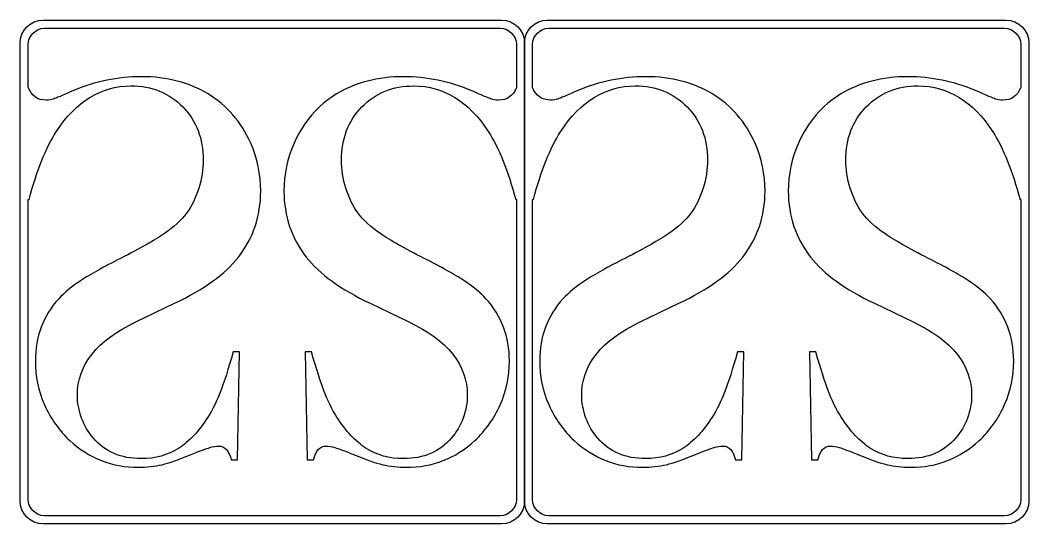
# Model space of a CAD drawing. Header units: centimetres. Extents: x -6 to 6, y -11 to 11.
# Drawn here: x -6 to -2, y -11 to -9 of the extents above; entities that cross this region are included whole.
import ezdxf

# ---------------------------------------------------------------- set-up
doc = ezdxf.new("R2010")
doc.units = ezdxf.units.CM
doc.header["$MEASUREMENT"] = 0
doc.layers.add('layer 1', color=7, linetype='Continuous')

msp = doc.modelspace()

# ---------------------------------------------------------------- linework, layer by layer
at = {"layer": 'layer 1', "color": 242}
for points, knots in [([(-5.9094, -11.00027), (-5.9094, -11.00027), (-4.09062, -11.00027), (-4.09062, -11.00027), (-4.09062, -11.00027), (-4.04079, -11.00027), (-4.00001, -10.95948), (-4.00001, -10.90965), (-4.00001, -10.90965), (-4.00001, -10.90965), (-4.00002, -9.09089), (-4.00002, -9.09089), (-4.00002, -9.09089), (-4.00002, -9.04104), (-4.04079, -9.00026), (-4.09062, -9.00026), (-4.09062, -9.00026), (-4.09062, -9.00026), (-5.9094, -9.00026), (-5.9094, -9.00026), (-5.9094, -9.00026), (-5.95924, -9.00026), (-6.00001, -9.04104), (-6.00001, -9.09087), (-6.00001, -9.09087), (-6.00001, -9.09087), (-6.00002, -10.90967), (-6.00002, -10.90967), (-6.00002, -10.90967), (-6.00002, -10.9595), (-5.95923, -11.00026), (-5.9094, -11.00027)], [0, 0, 0, 0, 0.1111111, 0.1111111, 0.1111111, 0.1111111, 0.2222222, 0.2222222, 0.2222222, 0.2222222, 0.3333333, 0.3333333, 0.3333333, 0.3333333, 0.4444444, 0.4444444, 0.4444444, 0.4444444, 0.5555556, 0.5555556, 0.5555556, 0.5555556, 0.6666667, 0.6666667, 0.6666667, 0.6666667, 0.7777778, 0.7777778, 0.7777778, 0.7777778, 1, 1, 1, 1]), ([(-4.03228, -9.71249), (-4.03228, -9.71249), (-4.03493, -9.71253), (-4.03493, -9.71253), (-4.03493, -9.71253), (-4.06519, -9.59855), (-4.10133, -9.50891), (-4.14302, -9.44325), (-4.14302, -9.44325), (-4.2216, -9.32189), (-4.32045, -9.26139), (-4.43923, -9.26139), (-4.43923, -9.26139), (-4.52223, -9.26141), (-4.59085, -9.28905), (-4.6447, -9.34476), (-4.6447, -9.34476), (-4.69893, -9.40009), (-4.72586, -9.47054), (-4.72586, -9.55576), (-4.72586, -9.55576), (-4.72586, -9.59228), (-4.71996, -9.6299), (-4.70815, -9.6679), (-4.70815, -9.6679), (-4.69599, -9.70626), (-4.68012, -9.73909), (-4.65983, -9.76639), (-4.65983, -9.76639), (-4.63917, -9.79481), (-4.60966, -9.82172), (-4.57166, -9.84754), (-4.57166, -9.84754), (-4.53404, -9.87375), (-4.47613, -9.90657), (-4.39829, -9.94604), (-4.39829, -9.94604), (-4.33006, -9.98072), (-4.27729, -10.00986), (-4.24114, -10.03383), (-4.24114, -10.03383), (-4.20462, -10.05744), (-4.17548, -10.08179), (-4.15298, -10.10614), (-4.15298, -10.10614), (-4.09102, -10.17402), (-4.06002, -10.25664), (-4.06002, -10.35365), (-4.06002, -10.35365), (-4.06002, -10.41379), (-4.07219, -10.47133), (-4.09617, -10.52703), (-4.09617, -10.52703), (-4.12053, -10.58237), (-4.15409, -10.62995), (-4.19725, -10.66979), (-4.19725, -10.66979), (-4.2736, -10.74026), (-4.36398, -10.77566), (-4.46838, -10.77566), (-4.46838, -10.77566), (-4.50232, -10.77566), (-4.53367, -10.77233), (-4.56244, -10.76533), (-4.56244, -10.76533), (-4.59122, -10.7587), (-4.62995, -10.74504), (-4.6779, -10.72475), (-4.6779, -10.72475), (-4.71405, -10.71038), (-4.7384, -10.70114), (-4.75168, -10.69745), (-4.75168, -10.69745), (-4.7646, -10.69341), (-4.77603, -10.69155), (-4.78598, -10.69155), (-4.78598, -10.69155), (-4.81145, -10.69157), (-4.82841, -10.70963), (-4.83689, -10.74652), (-4.83689, -10.74652), (-4.83689, -10.74652), (-4.86161, -10.74653), (-4.86161, -10.74653), (-4.86161, -10.74653), (-4.86161, -10.74653), (-4.86935, -10.31751), (-4.86935, -10.31751), (-4.86935, -10.31751), (-4.86935, -10.31751), (-4.84465, -10.31751), (-4.84465, -10.31751), (-4.84465, -10.31751), (-4.8251, -10.38611), (-4.80848, -10.43849), (-4.79447, -10.47465), (-4.79447, -10.47465), (-4.78045, -10.51119), (-4.76348, -10.5451), (-4.7443, -10.57609), (-4.7443, -10.57609), (-4.70889, -10.63217), (-4.67015, -10.67385), (-4.62737, -10.70077), (-4.62737, -10.70077), (-4.58494, -10.7277), (-4.53588, -10.74135), (-4.48055, -10.74135), (-4.48055, -10.74135), (-4.40014, -10.74135), (-4.33631, -10.71406), (-4.28947, -10.65909), (-4.28947, -10.65909), (-4.26992, -10.6366), (-4.25479, -10.6104), (-4.24336, -10.58015), (-4.24336, -10.58015), (-4.2323, -10.5499), (-4.22675, -10.51965), (-4.22675, -10.4894), (-4.22675, -10.4894), (-4.22675, -10.36879), (-4.30422, -10.27176), (-4.45916, -10.19835), (-4.45916, -10.19835), (-4.45916, -10.19835), (-4.6115, -10.12459), (-4.6115, -10.12459), (-4.6115, -10.12459), (-4.72882, -10.06925), (-4.81328, -10.00801), (-4.8653, -9.94087), (-4.8653, -9.94087), (-4.92433, -9.86563), (-4.95383, -9.77856), (-4.95383, -9.67896), (-4.95383, -9.67896), (-4.95384, -9.61256), (-4.94055, -9.54911), (-4.91399, -9.48862), (-4.91399, -9.48862), (-4.87638, -9.40452), (-4.82029, -9.33923), (-4.74504, -9.29348), (-4.74504, -9.29348), (-4.67016, -9.24775), (-4.58199, -9.22487), (-4.48018, -9.22487), (-4.48018, -9.22487), (-4.38723, -9.22487), (-4.29795, -9.24331), (-4.212, -9.27983), (-4.212, -9.27983), (-4.16738, -9.29939), (-4.14081, -9.31045), (-4.13232, -9.3134), (-4.13232, -9.3134), (-4.12347, -9.31635), (-4.11388, -9.31783), (-4.10281, -9.31783), (-4.10281, -9.31783), (-4.06909, -9.31784), (-4.04534, -9.30106), (-4.03228, -9.26757), (-4.03228, -9.26757), (-4.03228, -9.26757), (-4.03228, -9.09682), (-4.03228, -9.09682), (-4.03228, -9.09682), (-4.03228, -9.06146), (-4.06121, -9.03253), (-4.09657, -9.03253), (-4.09657, -9.03253), (-4.09657, -9.03253), (-5.90346, -9.03255), (-5.90346, -9.03255), (-5.90346, -9.03255), (-5.93881, -9.03255), (-5.96774, -9.06146), (-5.96774, -9.09682), (-5.96774, -9.09682), (-5.96774, -9.09682), (-5.96774, -9.2672), (-5.96774, -9.2672), (-5.96774, -9.2672), (-5.95471, -9.30096), (-5.93093, -9.31783), (-5.89708, -9.31783), (-5.89708, -9.31783), (-5.88602, -9.31784), (-5.87643, -9.31635), (-5.86757, -9.3134), (-5.86757, -9.3134), (-5.85909, -9.31046), (-5.83253, -9.29938), (-5.78789, -9.27983), (-5.78789, -9.27983), (-5.70194, -9.24331), (-5.61267, -9.22487), (-5.51971, -9.22487), (-5.51971, -9.22487), (-5.4179, -9.22487), (-5.32974, -9.24774), (-5.25485, -9.29348), (-5.25485, -9.29348), (-5.17961, -9.33923), (-5.12353, -9.40452), (-5.08591, -9.48862), (-5.08591, -9.48862), (-5.05934, -9.54912), (-5.04606, -9.61256), (-5.04606, -9.67896), (-5.04606, -9.67896), (-5.04607, -9.77857), (-5.07558, -9.86562), (-5.1346, -9.94087), (-5.1346, -9.94087), (-5.18661, -10.00803), (-5.27109, -10.06924), (-5.38839, -10.12458), (-5.38839, -10.12458), (-5.38839, -10.12458), (-5.54074, -10.19837), (-5.54074, -10.19837), (-5.54074, -10.19837), (-5.69567, -10.27177), (-5.77314, -10.36878), (-5.77314, -10.4894), (-5.77314, -10.4894), (-5.77314, -10.51966), (-5.7676, -10.5499), (-5.75654, -10.58015), (-5.75654, -10.58015), (-5.7451, -10.6104), (-5.72997, -10.63659), (-5.71042, -10.65909), (-5.71042, -10.65909), (-5.66359, -10.71407), (-5.59976, -10.74135), (-5.51934, -10.74135), (-5.51934, -10.74135), (-5.46402, -10.74135), (-5.41495, -10.7277), (-5.37253, -10.70077), (-5.37253, -10.70077), (-5.32975, -10.67386), (-5.29101, -10.63216), (-5.25559, -10.57609), (-5.25559, -10.57609), (-5.23641, -10.54512), (-5.21944, -10.51117), (-5.20542, -10.47465), (-5.20542, -10.47465), (-5.19141, -10.4385), (-5.17481, -10.38611), (-5.15526, -10.31751), (-5.15526, -10.31751), (-5.15526, -10.31751), (-5.13054, -10.31751), (-5.13054, -10.31751), (-5.13054, -10.31751), (-5.13054, -10.31751), (-5.13829, -10.74653), (-5.13829, -10.74653), (-5.13829, -10.74653), (-5.13829, -10.74653), (-5.16301, -10.74653), (-5.16301, -10.74653), (-5.16301, -10.74653), (-5.17148, -10.70964), (-5.18845, -10.69155), (-5.21391, -10.69155), (-5.21391, -10.69155), (-5.22387, -10.69157), (-5.2353, -10.6934), (-5.24821, -10.69745), (-5.24821, -10.69745), (-5.26149, -10.70115), (-5.28584, -10.71037), (-5.32199, -10.72475), (-5.32199, -10.72475), (-5.36995, -10.74504), (-5.40868, -10.75869), (-5.43745, -10.76533), (-5.43745, -10.76533), (-5.46622, -10.77235), (-5.49758, -10.77566), (-5.53152, -10.77566), (-5.53152, -10.77566), (-5.63591, -10.77566), (-5.72629, -10.74025), (-5.80265, -10.66979), (-5.80265, -10.66979), (-5.8458, -10.62995), (-5.87937, -10.58236), (-5.90372, -10.52703), (-5.90372, -10.52703), (-5.92771, -10.47134), (-5.93987, -10.41378), (-5.93987, -10.35365), (-5.93987, -10.35365), (-5.93987, -10.25665), (-5.90889, -10.17401), (-5.84691, -10.10614), (-5.84691, -10.10614), (-5.82441, -10.08181), (-5.79527, -10.05744), (-5.75875, -10.03383), (-5.75875, -10.03383), (-5.7226, -10.00987), (-5.66985, -9.98071), (-5.6016, -9.94604), (-5.6016, -9.94604), (-5.52378, -9.90659), (-5.46586, -9.87373), (-5.42823, -9.84754), (-5.42823, -9.84754), (-5.39024, -9.82173), (-5.36072, -9.7948), (-5.34006, -9.76639), (-5.34006, -9.76639), (-5.31978, -9.73911), (-5.30392, -9.70626), (-5.29174, -9.6679), (-5.29174, -9.6679), (-5.27995, -9.62991), (-5.27404, -9.59228), (-5.27404, -9.55576), (-5.27404, -9.55576), (-5.27404, -9.47056), (-5.30097, -9.40009), (-5.35519, -9.34476), (-5.35519, -9.34476), (-5.40904, -9.28905), (-5.47766, -9.26139), (-5.56066, -9.26139), (-5.56066, -9.26139), (-5.67944, -9.26141), (-5.7783, -9.32188), (-5.85687, -9.44325), (-5.85687, -9.44325), (-5.89857, -9.50892), (-5.9347, -9.59855), (-5.96496, -9.71253), (-5.96496, -9.71253), (-5.96496, -9.71253), (-5.96774, -9.71249), (-5.96774, -9.71249), (-5.96774, -9.71249), (-5.96774, -9.71249), (-5.96774, -10.90372), (-5.96774, -10.90372), (-5.96774, -10.90372), (-5.96774, -10.93908), (-5.93881, -10.96799), (-5.90345, -10.96799), (-5.90345, -10.96799), (-5.90345, -10.96799), (-4.09658, -10.96801), (-4.09658, -10.96801), (-4.09658, -10.96801), (-4.06121, -10.96801), (-4.03228, -10.93906), (-4.03228, -10.9037), (-4.03228, -10.9037), (-4.03228, -10.9037), (-4.03228, -9.71249), (-4.03228, -9.71249)], [0, 0, 0, 0, 0.0107527, 0.0107527, 0.0107527, 0.0107527, 0.0215054, 0.0215054, 0.0215054, 0.0215054, 0.0322581, 0.0322581, 0.0322581, 0.0322581, 0.0430108, 0.0430108, 0.0430108, 0.0430108, 0.0537634, 0.0537634, 0.0537634, 0.0537634, 0.0645161, 0.0645161, 0.0645161, 0.0645161, 0.0752688, 0.0752688, 0.0752688, 0.0752688, 0.0860215, 0.0860215, 0.0860215, 0.0860215, 0.0967742, 0.0967742, 0.0967742, 0.0967742, 0.1075269, 0.1075269, 0.1075269, 0.1075269, 0.1182796, 0.1182796, 0.1182796, 0.1182796, 0.1290323, 0.1290323, 0.1290323, 0.1290323, 0.1397849, 0.1397849, 0.1397849, 0.1397849, 0.1505376, 0.1505376, 0.1505376, 0.1505376, 0.1612903, 0.1612903, 0.1612903, 0.1612903, 0.172043, 0.172043, 0.172043, 0.172043, 0.1827957, 0.1827957, 0.1827957, 0.1827957, 0.1935484, 0.1935484, 0.1935484, 0.1935484, 0.2043011, 0.2043011, 0.2043011, 0.2043011, 0.2150538, 0.2150538, 0.2150538, 0.2150538, 0.2258065, 0.2258065, 0.2258065, 0.2258065, 0.2365591, 0.2365591, 0.2365591, 0.2365591, 0.2473118, 0.2473118, 0.2473118, 0.2473118, 0.2580645, 0.2580645, 0.2580645, 0.2580645, 0.2688172, 0.2688172, 0.2688172, 0.2688172, 0.2795699, 0.2795699, 0.2795699, 0.2795699, 0.2903226, 0.2903226, 0.2903226, 0.2903226, 0.3010753, 0.3010753, 0.3010753, 0.3010753, 0.311828, 0.311828, 0.311828, 0.311828, 0.3225806, 0.3225806, 0.3225806, 0.3225806, 0.3333333, 0.3333333, 0.3333333, 0.3333333, 0.344086, 0.344086, 0.344086, 0.344086, 0.3548387, 0.3548387, 0.3548387, 0.3548387, 0.3655914, 0.3655914, 0.3655914, 0.3655914, 0.3763441, 0.3763441, 0.3763441, 0.3763441, 0.3870968, 0.3870968, 0.3870968, 0.3870968, 0.3978495, 0.3978495, 0.3978495, 0.3978495, 0.4086022, 0.4086022, 0.4086022, 0.4086022, 0.4193548, 0.4193548, 0.4193548, 0.4193548, 0.4301075, 0.4301075, 0.4301075, 0.4301075, 0.4408602, 0.4408602, 0.4408602, 0.4408602, 0.4516129, 0.4516129, 0.4516129, 0.4516129, 0.4623656, 0.4623656, 0.4623656, 0.4623656, 0.4731183, 0.4731183, 0.4731183, 0.4731183, 0.483871, 0.483871, 0.483871, 0.483871, 0.4946237, 0.4946237, 0.4946237, 0.4946237, 0.5053763, 0.5053763, 0.5053763, 0.5053763, 0.516129, 0.516129, 0.516129, 0.516129, 0.5268817, 0.5268817, 0.5268817, 0.5268817, 0.5376344, 0.5376344, 0.5376344, 0.5376344, 0.5483871, 0.5483871, 0.5483871, 0.5483871, 0.5591398, 0.5591398, 0.5591398, 0.5591398, 0.5698925, 0.5698925, 0.5698925, 0.5698925, 0.5806452, 0.5806452, 0.5806452, 0.5806452, 0.5913978, 0.5913978, 0.5913978, 0.5913978, 0.6021505, 0.6021505, 0.6021505, 0.6021505, 0.6129032, 0.6129032, 0.6129032, 0.6129032, 0.6236559, 0.6236559, 0.6236559, 0.6236559, 0.6344086, 0.6344086, 0.6344086, 0.6344086, 0.6451613, 0.6451613, 0.6451613, 0.6451613, 0.655914, 0.655914, 0.655914, 0.655914, 0.6666667, 0.6666667, 0.6666667, 0.6666667, 0.6774194, 0.6774194, 0.6774194, 0.6774194, 0.688172, 0.688172, 0.688172, 0.688172, 0.6989247, 0.6989247, 0.6989247, 0.6989247, 0.7096774, 0.7096774, 0.7096774, 0.7096774, 0.7204301, 0.7204301, 0.7204301, 0.7204301, 0.7311828, 0.7311828, 0.7311828, 0.7311828, 0.7419355, 0.7419355, 0.7419355, 0.7419355, 0.7526882, 0.7526882, 0.7526882, 0.7526882, 0.7634409, 0.7634409, 0.7634409, 0.7634409, 0.7741935, 0.7741935, 0.7741935, 0.7741935, 0.7849462, 0.7849462, 0.7849462, 0.7849462, 0.7956989, 0.7956989, 0.7956989, 0.7956989, 0.8064516, 0.8064516, 0.8064516, 0.8064516, 0.8172043, 0.8172043, 0.8172043, 0.8172043, 0.827957, 0.827957, 0.827957, 0.827957, 0.8387097, 0.8387097, 0.8387097, 0.8387097, 0.8494624, 0.8494624, 0.8494624, 0.8494624, 0.8602151, 0.8602151, 0.8602151, 0.8602151, 0.8709677, 0.8709677, 0.8709677, 0.8709677, 0.8817204, 0.8817204, 0.8817204, 0.8817204, 0.8924731, 0.8924731, 0.8924731, 0.8924731, 0.9032258, 0.9032258, 0.9032258, 0.9032258, 0.9139785, 0.9139785, 0.9139785, 0.9139785, 0.9247312, 0.9247312, 0.9247312, 0.9247312, 0.9354839, 0.9354839, 0.9354839, 0.9354839, 0.9462366, 0.9462366, 0.9462366, 0.9462366, 0.9569892, 0.9569892, 0.9569892, 0.9569892, 0.9677419, 0.9677419, 0.9677419, 0.9677419, 0.9784946, 0.9784946, 0.9784946, 0.9784946, 1, 1, 1, 1]), ([(-3.9094, -11.00025), (-3.9094, -11.00025), (-2.09061, -11.00025), (-2.09061, -11.00025), (-2.09061, -11.00025), (-2.04078, -11.00025), (-2, -10.95946), (-2, -10.90963), (-2, -10.90963), (-2, -10.90963), (-2, -9.09087), (-2, -9.09087), (-2, -9.09087), (-2, -9.04102), (-2.04078, -9.00024), (-2.09061, -9.00024), (-2.09061, -9.00024), (-2.09061, -9.00024), (-3.9094, -9.00024), (-3.9094, -9.00024), (-3.9094, -9.00024), (-3.95923, -9.00024), (-4, -9.04102), (-4, -9.09085), (-4, -9.09085), (-4, -9.09085), (-4.00001, -10.90965), (-4.00001, -10.90965), (-4.00001, -10.90965), (-4.00001, -10.95948), (-3.95922, -11.00024), (-3.9094, -11.00025)], [0, 0, 0, 0, 0.1111111, 0.1111111, 0.1111111, 0.1111111, 0.2222222, 0.2222222, 0.2222222, 0.2222222, 0.3333333, 0.3333333, 0.3333333, 0.3333333, 0.4444444, 0.4444444, 0.4444444, 0.4444444, 0.5555556, 0.5555556, 0.5555556, 0.5555556, 0.6666667, 0.6666667, 0.6666667, 0.6666667, 0.7777778, 0.7777778, 0.7777778, 0.7777778, 1, 1, 1, 1]), ([(-2.03227, -9.71247), (-2.03227, -9.71247), (-2.03492, -9.71251), (-2.03492, -9.71251), (-2.03492, -9.71251), (-2.06518, -9.59853), (-2.10132, -9.50889), (-2.14301, -9.44323), (-2.14301, -9.44323), (-2.2216, -9.32187), (-2.32044, -9.26137), (-2.43922, -9.26137), (-2.43922, -9.26137), (-2.52222, -9.26139), (-2.59084, -9.28903), (-2.64469, -9.34474), (-2.64469, -9.34474), (-2.69892, -9.40007), (-2.72585, -9.47052), (-2.72585, -9.55574), (-2.72585, -9.55574), (-2.72586, -9.59226), (-2.71995, -9.62988), (-2.70814, -9.66788), (-2.70814, -9.66788), (-2.69597, -9.70624), (-2.68011, -9.73907), (-2.65982, -9.76637), (-2.65982, -9.76637), (-2.63916, -9.79479), (-2.60965, -9.8217), (-2.57165, -9.84752), (-2.57165, -9.84752), (-2.53404, -9.87373), (-2.47612, -9.90655), (-2.39828, -9.94602), (-2.39828, -9.94602), (-2.33005, -9.9807), (-2.27728, -10.00984), (-2.24113, -10.03381), (-2.24113, -10.03381), (-2.20461, -10.05742), (-2.17547, -10.08177), (-2.15297, -10.10612), (-2.15297, -10.10612), (-2.09101, -10.174), (-2.06001, -10.25662), (-2.06001, -10.35363), (-2.06001, -10.35363), (-2.06001, -10.41377), (-2.07218, -10.47131), (-2.09616, -10.52701), (-2.09616, -10.52701), (-2.12051, -10.58235), (-2.15408, -10.62993), (-2.19724, -10.66977), (-2.19724, -10.66977), (-2.2736, -10.74024), (-2.36397, -10.77564), (-2.46837, -10.77564), (-2.46837, -10.77564), (-2.50232, -10.77564), (-2.53366, -10.77231), (-2.56243, -10.76531), (-2.56243, -10.76531), (-2.59122, -10.75868), (-2.62994, -10.74502), (-2.67789, -10.72473), (-2.67789, -10.72473), (-2.71404, -10.71036), (-2.73839, -10.70112), (-2.75167, -10.69743), (-2.75167, -10.69743), (-2.76458, -10.69339), (-2.77602, -10.69153), (-2.78597, -10.69153), (-2.78597, -10.69153), (-2.81143, -10.69155), (-2.8284, -10.70961), (-2.83688, -10.7465), (-2.83688, -10.7465), (-2.83688, -10.7465), (-2.86161, -10.74651), (-2.86161, -10.74651), (-2.86161, -10.74651), (-2.86161, -10.74651), (-2.86935, -10.31749), (-2.86935, -10.31749), (-2.86935, -10.31749), (-2.86935, -10.31749), (-2.84463, -10.31749), (-2.84463, -10.31749), (-2.84463, -10.31749), (-2.82509, -10.38609), (-2.80847, -10.43847), (-2.79446, -10.47463), (-2.79446, -10.47463), (-2.78045, -10.51117), (-2.76347, -10.54508), (-2.74429, -10.57607), (-2.74429, -10.57607), (-2.70888, -10.63215), (-2.67014, -10.67383), (-2.62736, -10.70075), (-2.62736, -10.70075), (-2.58494, -10.72768), (-2.53587, -10.74133), (-2.48054, -10.74133), (-2.48054, -10.74133), (-2.40012, -10.74133), (-2.3363, -10.71404), (-2.28946, -10.65907), (-2.28946, -10.65907), (-2.26992, -10.63658), (-2.25478, -10.61038), (-2.24335, -10.58013), (-2.24335, -10.58013), (-2.23228, -10.54988), (-2.22674, -10.51963), (-2.22674, -10.48938), (-2.22674, -10.48938), (-2.22675, -10.36877), (-2.30421, -10.27174), (-2.45915, -10.19833), (-2.45915, -10.19833), (-2.45915, -10.19833), (-2.6115, -10.12457), (-2.6115, -10.12457), (-2.6115, -10.12457), (-2.72881, -10.06923), (-2.81327, -10.00799), (-2.86529, -9.94085), (-2.86529, -9.94085), (-2.92432, -9.86561), (-2.95382, -9.77854), (-2.95382, -9.67894), (-2.95382, -9.67894), (-2.95382, -9.61254), (-2.94054, -9.54909), (-2.91398, -9.4886), (-2.91398, -9.4886), (-2.87636, -9.4045), (-2.82028, -9.33921), (-2.74503, -9.29346), (-2.74503, -9.29346), (-2.67015, -9.24773), (-2.58198, -9.22485), (-2.48017, -9.22485), (-2.48017, -9.22485), (-2.38721, -9.22485), (-2.29794, -9.24329), (-2.21199, -9.27981), (-2.21199, -9.27981), (-2.16737, -9.29937), (-2.1408, -9.31043), (-2.13231, -9.31338), (-2.13231, -9.31338), (-2.12346, -9.31633), (-2.11387, -9.31781), (-2.1028, -9.31781), (-2.1028, -9.31781), (-2.06908, -9.31782), (-2.04533, -9.30104), (-2.03227, -9.26755), (-2.03227, -9.26755), (-2.03227, -9.26755), (-2.03227, -9.0968), (-2.03227, -9.0968), (-2.03227, -9.0968), (-2.03227, -9.06144), (-2.0612, -9.03251), (-2.09656, -9.03251), (-2.09656, -9.03251), (-2.09656, -9.03251), (-3.90345, -9.03253), (-3.90345, -9.03253), (-3.90345, -9.03253), (-3.93881, -9.03253), (-3.96773, -9.06144), (-3.96773, -9.0968), (-3.96773, -9.0968), (-3.96773, -9.0968), (-3.96774, -9.26718), (-3.96774, -9.26718), (-3.96774, -9.26718), (-3.9547, -9.30094), (-3.93092, -9.31781), (-3.89707, -9.31781), (-3.89707, -9.31781), (-3.886, -9.31782), (-3.87642, -9.31633), (-3.86756, -9.31338), (-3.86756, -9.31338), (-3.85908, -9.31044), (-3.83252, -9.29936), (-3.78788, -9.27981), (-3.78788, -9.27981), (-3.70193, -9.24329), (-3.61266, -9.22485), (-3.5197, -9.22485), (-3.5197, -9.22485), (-3.4179, -9.22485), (-3.32973, -9.24772), (-3.25484, -9.29346), (-3.25484, -9.29346), (-3.1796, -9.33921), (-3.12352, -9.4045), (-3.0859, -9.4886), (-3.0859, -9.4886), (-3.05933, -9.5491), (-3.04605, -9.61254), (-3.04605, -9.67894), (-3.04605, -9.67894), (-3.04606, -9.77855), (-3.07557, -9.8656), (-3.13459, -9.94085), (-3.13459, -9.94085), (-3.1866, -10.00801), (-3.27108, -10.06922), (-3.38838, -10.12456), (-3.38838, -10.12456), (-3.38838, -10.12456), (-3.54073, -10.19835), (-3.54073, -10.19835), (-3.54073, -10.19835), (-3.69566, -10.27175), (-3.77313, -10.36876), (-3.77313, -10.48938), (-3.77313, -10.48938), (-3.77313, -10.51964), (-3.76759, -10.54988), (-3.75653, -10.58013), (-3.75653, -10.58013), (-3.74509, -10.61038), (-3.72996, -10.63657), (-3.71041, -10.65907), (-3.71041, -10.65907), (-3.66357, -10.71405), (-3.59975, -10.74133), (-3.51933, -10.74133), (-3.51933, -10.74133), (-3.46401, -10.74133), (-3.41494, -10.72768), (-3.37252, -10.70075), (-3.37252, -10.70075), (-3.32973, -10.67384), (-3.291, -10.63214), (-3.25558, -10.57607), (-3.25558, -10.57607), (-3.23641, -10.5451), (-3.21943, -10.51115), (-3.20541, -10.47463), (-3.20541, -10.47463), (-3.1914, -10.43848), (-3.1748, -10.38609), (-3.15525, -10.31749), (-3.15525, -10.31749), (-3.15525, -10.31749), (-3.13053, -10.31749), (-3.13053, -10.31749), (-3.13053, -10.31749), (-3.13053, -10.31749), (-3.13828, -10.74651), (-3.13828, -10.74651), (-3.13828, -10.74651), (-3.13828, -10.74651), (-3.163, -10.74651), (-3.163, -10.74651), (-3.163, -10.74651), (-3.17147, -10.70962), (-3.18844, -10.69153), (-3.2139, -10.69153), (-3.2139, -10.69153), (-3.22386, -10.69155), (-3.23529, -10.69338), (-3.2482, -10.69743), (-3.2482, -10.69743), (-3.26148, -10.70113), (-3.28583, -10.71035), (-3.32198, -10.72473), (-3.32198, -10.72473), (-3.36994, -10.74502), (-3.40867, -10.75867), (-3.43744, -10.76531), (-3.43744, -10.76531), (-3.46622, -10.77233), (-3.49757, -10.77564), (-3.53151, -10.77564), (-3.53151, -10.77564), (-3.6359, -10.77564), (-3.72628, -10.74023), (-3.80264, -10.66977), (-3.80264, -10.66977), (-3.84579, -10.62993), (-3.87936, -10.58234), (-3.90371, -10.52701), (-3.90371, -10.52701), (-3.9277, -10.47132), (-3.93986, -10.41376), (-3.93986, -10.35363), (-3.93986, -10.35363), (-3.93987, -10.25663), (-3.90888, -10.17399), (-3.8469, -10.10612), (-3.8469, -10.10612), (-3.82441, -10.08179), (-3.79526, -10.05742), (-3.75874, -10.03381), (-3.75874, -10.03381), (-3.72259, -10.00985), (-3.66984, -9.98069), (-3.60159, -9.94602), (-3.60159, -9.94602), (-3.52377, -9.90657), (-3.46585, -9.87371), (-3.42822, -9.84752), (-3.42822, -9.84752), (-3.39023, -9.82171), (-3.36071, -9.79478), (-3.34005, -9.76637), (-3.34005, -9.76637), (-3.31977, -9.73909), (-3.30391, -9.70624), (-3.29173, -9.66788), (-3.29173, -9.66788), (-3.27994, -9.62989), (-3.27403, -9.59226), (-3.27403, -9.55574), (-3.27403, -9.55574), (-3.27403, -9.47054), (-3.30096, -9.40007), (-3.35518, -9.34474), (-3.35518, -9.34474), (-3.40904, -9.28903), (-3.47765, -9.26137), (-3.56065, -9.26137), (-3.56065, -9.26137), (-3.67943, -9.26139), (-3.77829, -9.32186), (-3.85686, -9.44323), (-3.85686, -9.44323), (-3.89855, -9.5089), (-3.93469, -9.59853), (-3.96495, -9.71251), (-3.96495, -9.71251), (-3.96495, -9.71251), (-3.96774, -9.71247), (-3.96774, -9.71247), (-3.96774, -9.71247), (-3.96774, -9.71247), (-3.96774, -10.9037), (-3.96774, -10.9037), (-3.96774, -10.9037), (-3.96774, -10.93906), (-3.9388, -10.96797), (-3.90344, -10.96797), (-3.90344, -10.96797), (-3.90344, -10.96797), (-2.09656, -10.96799), (-2.09656, -10.96799), (-2.09656, -10.96799), (-2.0612, -10.96799), (-2.03227, -10.93904), (-2.03227, -10.90368), (-2.03227, -10.90368), (-2.03227, -10.90368), (-2.03227, -9.71247), (-2.03227, -9.71247)], [0, 0, 0, 0, 0.0107527, 0.0107527, 0.0107527, 0.0107527, 0.0215054, 0.0215054, 0.0215054, 0.0215054, 0.0322581, 0.0322581, 0.0322581, 0.0322581, 0.0430108, 0.0430108, 0.0430108, 0.0430108, 0.0537634, 0.0537634, 0.0537634, 0.0537634, 0.0645161, 0.0645161, 0.0645161, 0.0645161, 0.0752688, 0.0752688, 0.0752688, 0.0752688, 0.0860215, 0.0860215, 0.0860215, 0.0860215, 0.0967742, 0.0967742, 0.0967742, 0.0967742, 0.1075269, 0.1075269, 0.1075269, 0.1075269, 0.1182796, 0.1182796, 0.1182796, 0.1182796, 0.1290323, 0.1290323, 0.1290323, 0.1290323, 0.1397849, 0.1397849, 0.1397849, 0.1397849, 0.1505376, 0.1505376, 0.1505376, 0.1505376, 0.1612903, 0.1612903, 0.1612903, 0.1612903, 0.172043, 0.172043, 0.172043, 0.172043, 0.1827957, 0.1827957, 0.1827957, 0.1827957, 0.1935484, 0.1935484, 0.1935484, 0.1935484, 0.2043011, 0.2043011, 0.2043011, 0.2043011, 0.2150538, 0.2150538, 0.2150538, 0.2150538, 0.2258065, 0.2258065, 0.2258065, 0.2258065, 0.2365591, 0.2365591, 0.2365591, 0.2365591, 0.2473118, 0.2473118, 0.2473118, 0.2473118, 0.2580645, 0.2580645, 0.2580645, 0.2580645, 0.2688172, 0.2688172, 0.2688172, 0.2688172, 0.2795699, 0.2795699, 0.2795699, 0.2795699, 0.2903226, 0.2903226, 0.2903226, 0.2903226, 0.3010753, 0.3010753, 0.3010753, 0.3010753, 0.311828, 0.311828, 0.311828, 0.311828, 0.3225806, 0.3225806, 0.3225806, 0.3225806, 0.3333333, 0.3333333, 0.3333333, 0.3333333, 0.344086, 0.344086, 0.344086, 0.344086, 0.3548387, 0.3548387, 0.3548387, 0.3548387, 0.3655914, 0.3655914, 0.3655914, 0.3655914, 0.3763441, 0.3763441, 0.3763441, 0.3763441, 0.3870968, 0.3870968, 0.3870968, 0.3870968, 0.3978495, 0.3978495, 0.3978495, 0.3978495, 0.4086022, 0.4086022, 0.4086022, 0.4086022, 0.4193548, 0.4193548, 0.4193548, 0.4193548, 0.4301075, 0.4301075, 0.4301075, 0.4301075, 0.4408602, 0.4408602, 0.4408602, 0.4408602, 0.4516129, 0.4516129, 0.4516129, 0.4516129, 0.4623656, 0.4623656, 0.4623656, 0.4623656, 0.4731183, 0.4731183, 0.4731183, 0.4731183, 0.483871, 0.483871, 0.483871, 0.483871, 0.4946237, 0.4946237, 0.4946237, 0.4946237, 0.5053763, 0.5053763, 0.5053763, 0.5053763, 0.516129, 0.516129, 0.516129, 0.516129, 0.5268817, 0.5268817, 0.5268817, 0.5268817, 0.5376344, 0.5376344, 0.5376344, 0.5376344, 0.5483871, 0.5483871, 0.5483871, 0.5483871, 0.5591398, 0.5591398, 0.5591398, 0.5591398, 0.5698925, 0.5698925, 0.5698925, 0.5698925, 0.5806452, 0.5806452, 0.5806452, 0.5806452, 0.5913978, 0.5913978, 0.5913978, 0.5913978, 0.6021505, 0.6021505, 0.6021505, 0.6021505, 0.6129032, 0.6129032, 0.6129032, 0.6129032, 0.6236559, 0.6236559, 0.6236559, 0.6236559, 0.6344086, 0.6344086, 0.6344086, 0.6344086, 0.6451613, 0.6451613, 0.6451613, 0.6451613, 0.655914, 0.655914, 0.655914, 0.655914, 0.6666667, 0.6666667, 0.6666667, 0.6666667, 0.6774194, 0.6774194, 0.6774194, 0.6774194, 0.688172, 0.688172, 0.688172, 0.688172, 0.6989247, 0.6989247, 0.6989247, 0.6989247, 0.7096774, 0.7096774, 0.7096774, 0.7096774, 0.7204301, 0.7204301, 0.7204301, 0.7204301, 0.7311828, 0.7311828, 0.7311828, 0.7311828, 0.7419355, 0.7419355, 0.7419355, 0.7419355, 0.7526882, 0.7526882, 0.7526882, 0.7526882, 0.7634409, 0.7634409, 0.7634409, 0.7634409, 0.7741935, 0.7741935, 0.7741935, 0.7741935, 0.7849462, 0.7849462, 0.7849462, 0.7849462, 0.7956989, 0.7956989, 0.7956989, 0.7956989, 0.8064516, 0.8064516, 0.8064516, 0.8064516, 0.8172043, 0.8172043, 0.8172043, 0.8172043, 0.827957, 0.827957, 0.827957, 0.827957, 0.8387097, 0.8387097, 0.8387097, 0.8387097, 0.8494624, 0.8494624, 0.8494624, 0.8494624, 0.8602151, 0.8602151, 0.8602151, 0.8602151, 0.8709677, 0.8709677, 0.8709677, 0.8709677, 0.8817204, 0.8817204, 0.8817204, 0.8817204, 0.8924731, 0.8924731, 0.8924731, 0.8924731, 0.9032258, 0.9032258, 0.9032258, 0.9032258, 0.9139785, 0.9139785, 0.9139785, 0.9139785, 0.9247312, 0.9247312, 0.9247312, 0.9247312, 0.9354839, 0.9354839, 0.9354839, 0.9354839, 0.9462366, 0.9462366, 0.9462366, 0.9462366, 0.9569892, 0.9569892, 0.9569892, 0.9569892, 0.9677419, 0.9677419, 0.9677419, 0.9677419, 0.9784946, 0.9784946, 0.9784946, 0.9784946, 1, 1, 1, 1])]:
    msp.add_open_spline(points, degree=3, knots=knots, dxfattribs=at)

doc.saveas('drawing.dxf')
